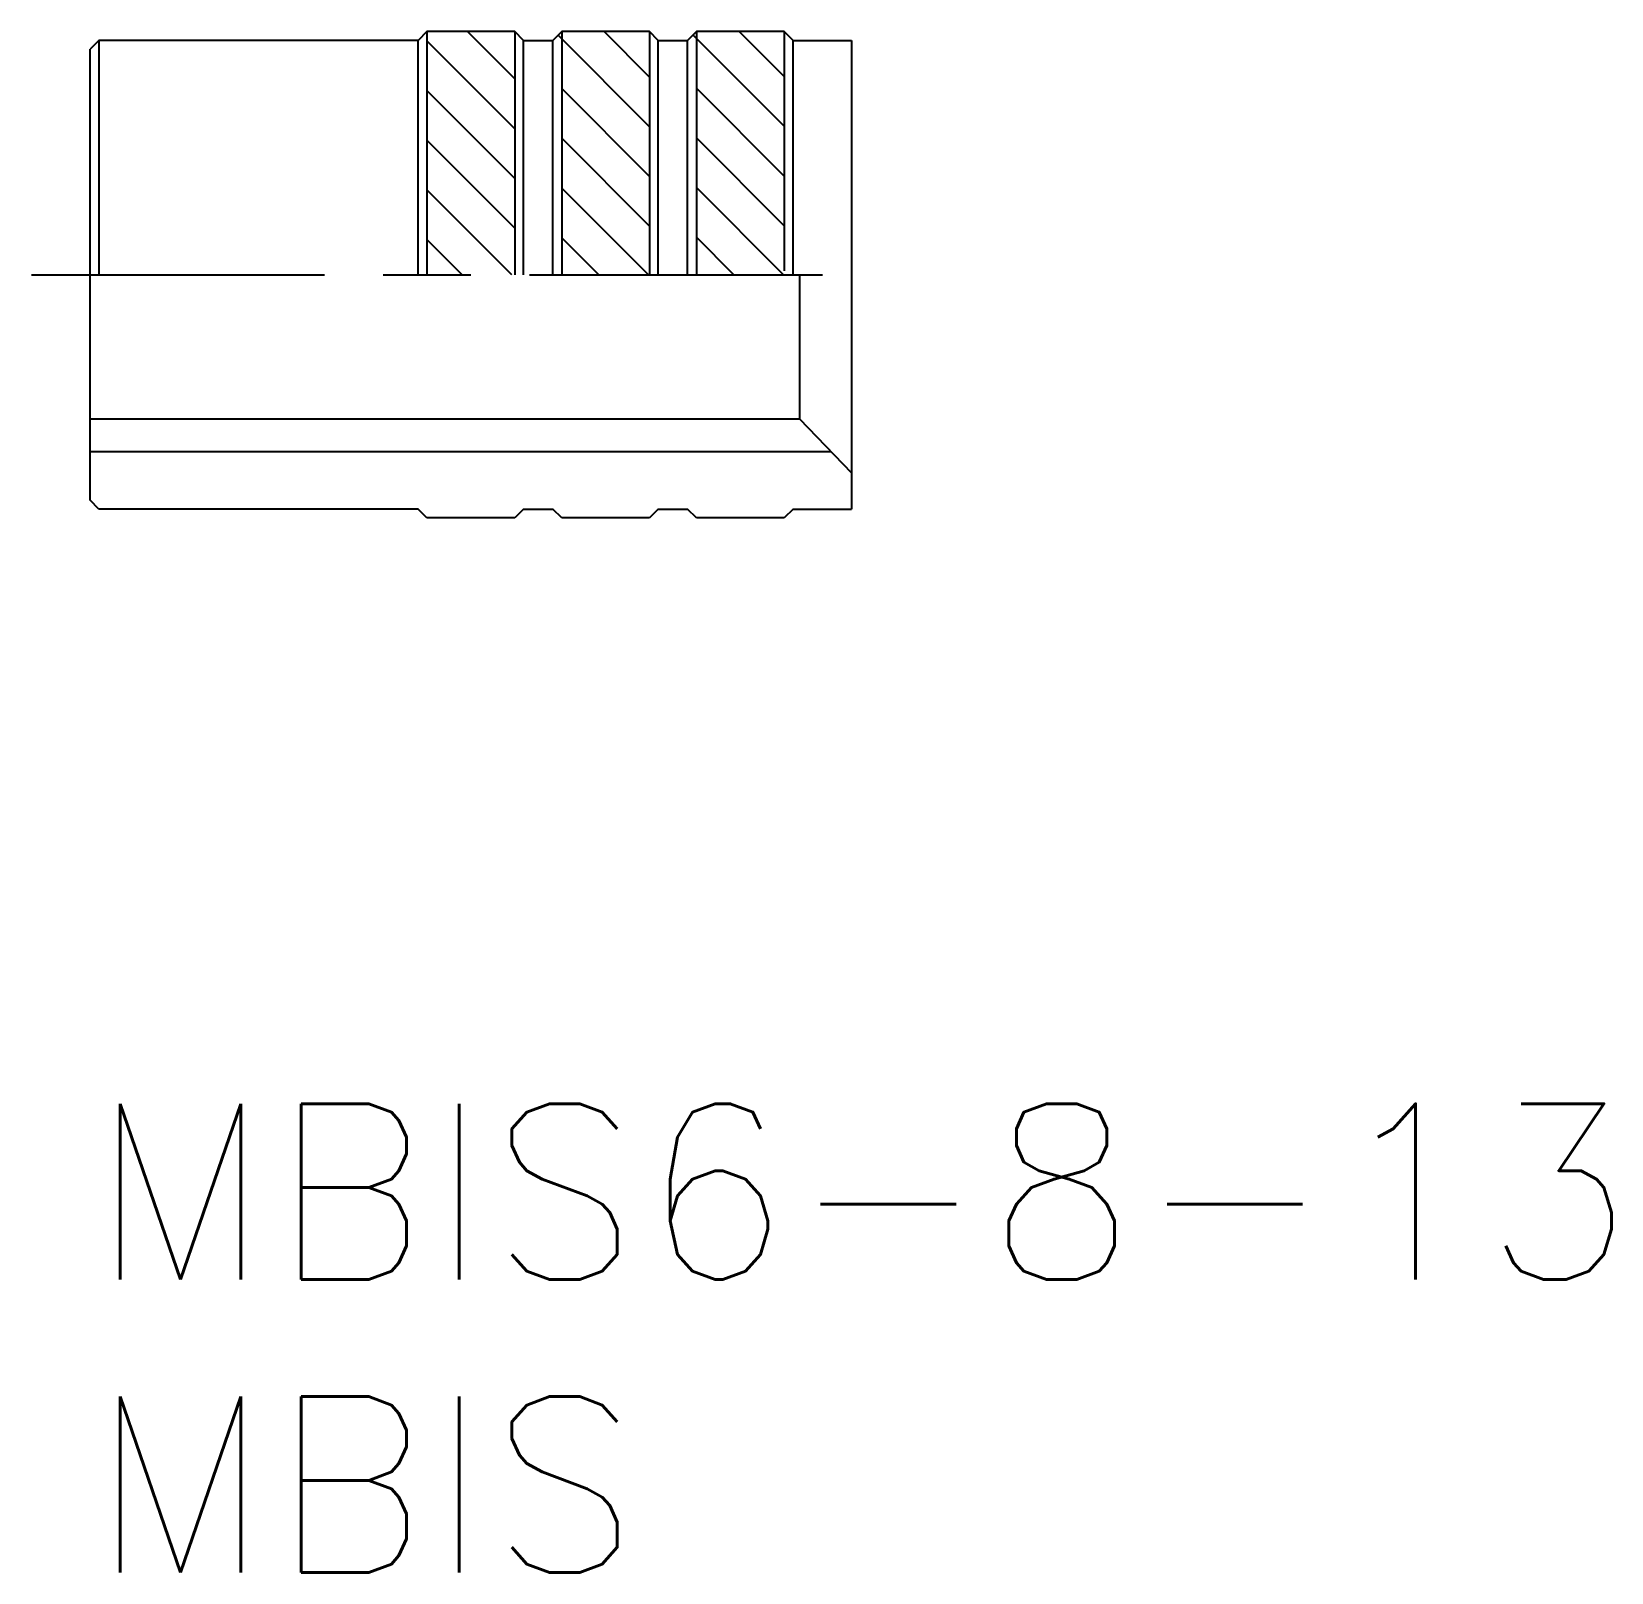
# Model space of a CAD drawing. Extents: x -1 to 26, y -8 to 18.3.
import ezdxf

# ---------------------------------------------------------------- set-up
doc = ezdxf.new("R2010")
doc.units = 0
doc.header["$LTSCALE"] = 0.5
doc.linetypes.add('CENTER', pattern=[50.8, 31.75, -6.35, 6.35, -6.35])
doc.linetypes.add('DASHDOT', pattern=[17, 10, -2, 3, -2])
for name, color, linetype in [('MSM_CENTER', 1, 'CENTER'), ('MSM_CONTINUOUS', 7, 'CONTINUOUS'), ('MSM_NARROW', 5, 'CONTINUOUS'), ('MSM_PART_NUMBER', 7, 'CONTINUOUS')]:
    doc.layers.add(name, color=color, linetype=linetype)
doc.styles.get("Standard").update_dxf_attribs({"font": 'txt.shx', "height": 3, "bigfont": 'bigfont.shx'})

msp = doc.modelspace()

# ---------------------------------------------------------------- linework, layer by layer
at = {"layer": 'MSM_CENTER', "linetype": 'DASHDOT'}
msp.add_line((-1, 14.15), (13.4, 14.15), dxfattribs=at)
at = {"layer": 'MSM_CONTINUOUS'}
for p, q in [((0.15, 18.15), (0, 18)), ((5.6, 18.15), (0.15, 18.15)), ((0.15, 18.15), (0.15, 14.15)), ((5.75, 18.3), (5.6, 18.15)), ((5.6, 14.15), (5.6, 18.15)), ((7.25, 18.3), (5.75, 18.3)), ((5.75, 18.3), (5.75, 14.15)), ((7.25, 16.643), (5.75, 18.143)), ((7.25, 17.491), (6.441, 18.3)), ((7.4, 18.15), (7.25, 18.3)), ((7.25, 18.3), (7.25, 14.15)), ((7.4, 18.15), (7.9, 18.15)), ((7.4, 14.15), (7.4, 18.15)), ((8.05, 18.3), (7.9, 18.15)), ((7.9, 14.15), (7.9, 18.15)), ((9.55, 16.676), (7.988, 18.238)), ((9.55, 18.3), (8.05, 18.3)), ((8.05, 18.3), (8.05, 14.15)), ((9.55, 17.524), (8.774, 18.3)), ((9.7, 18.15), (9.55, 18.3)), ((9.55, 18.3), (9.55, 14.15)), ((9.7, 18.15), (10.2, 18.15)), ((9.7, 14.15), (9.7, 18.15)), ((10.35, 18.3), (10.2, 18.15)), ((10.2, 14.15), (10.2, 18.15)), ((11.85, 16.684), (10.292, 18.242)), ((11.85, 18.3), (10.35, 18.3)), ((10.35, 18.3), (10.35, 14.15)), ((11.85, 17.532), (11.082, 18.3)), ((12, 18.15), (11.85, 18.3)), ((11.85, 18.3), (11.85, 14.217)), ((12, 18.15), (13, 18.15)), ((12, 14.15), (12, 18.15)), ((13, 18.15), (13, 10.15)), ((0, 10.3), (0, 18)), ((7.25, 15.794), (5.75, 17.294)), ((9.55, 15.827), (8.05, 17.327)), ((11.85, 15.835), (10.35, 17.335)), ((9.55, 14.979), (8.05, 16.479)), ((11.85, 14.987), (10.35, 16.487)), ((7.25, 14.946), (5.75, 16.446)), ((7.197, 14.15), (5.75, 15.597)), ((9.53, 14.15), (8.05, 15.63)), ((11.838, 14.15), (10.35, 15.638)), ((6.349, 14.15), (5.75, 14.749)), ((8.682, 14.15), (8.05, 14.782)), ((10.99, 14.15), (10.35, 14.79)), ((12.11, 14.15), (12.11, 11.691)), ((0, 11.691), (12.11, 11.691)), ((12.11, 11.691), (13, 10.769)), ((0.15, 10.15), (0, 10.3)), ((5.6, 10.15), (0.15, 10.15)), ((5.75, 10), (5.6, 10.15)), ((7.25, 10), (5.75, 10)), ((7.4, 10.15), (7.25, 10)), ((7.4, 10.15), (7.9, 10.15)), ((8.05, 10), (7.9, 10.15)), ((9.55, 10), (8.05, 10)), ((9.7, 10.15), (9.55, 10)), ((9.7, 10.15), (10.2, 10.15)), ((10.35, 10), (10.2, 10.15)), ((11.85, 10), (10.35, 10)), ((12, 10.15), (11.85, 10)), ((12, 10.15), (13, 10.15))]:
    msp.add_line(p, q, dxfattribs=at)
at = {"layer": 'MSM_NARROW', "linetype": 'CONTINUOUS'}
msp.add_line((0, 11.133), (12.649, 11.133), dxfattribs=at)

# ---------------------------------------------------------------- texts
at = {"layer": 'MSM_PART_NUMBER'}
for s, p in [('MBIS6-8-13', (0, -3)), ('MBIS', (0, -8))]:
    msp.add_text(s, height=3, dxfattribs=at).set_placement(p)

doc.saveas('drawing.dxf')
